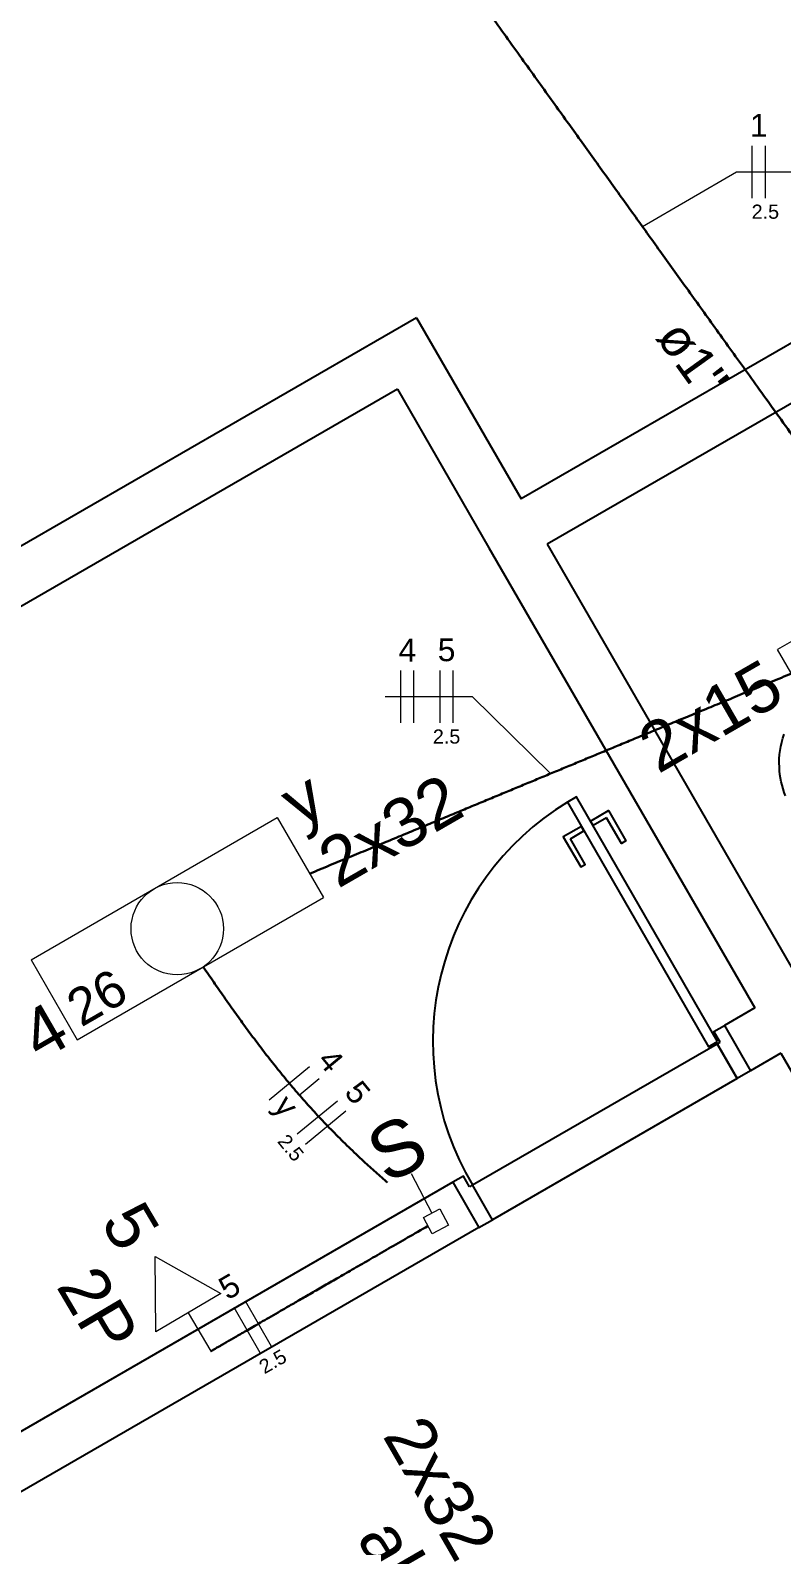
# Model space of a CAD drawing. Extents: x 210 to 779, y 61 to 241.
# Drawn here: x 355.405 to 357.561, y 191.832 to 196.18 of the extents above; entities that cross this region are included whole.
import ezdxf

# ---------------------------------------------------------------- set-up
doc = ezdxf.new("R2010")
doc.units = 0
doc.header["$LTSCALE"] = 2
for name, color, linetype in [('A-PARED', 5, 'CONTINUOUS'), ('A-PORTA', 3, 'CONTINUOUS'), ('A-SOLEIRA', 1, 'CONTINUOUS'), ('ARQ-ALV-CORTE', 5, 'CONTINUOUS')]:
    doc.layers.add(name, color=color, linetype=linetype)
for name, color, linetype, lineweight in [('EL-Condutos', 4, 'CONTINUOUS', 30), ('EL-Fios', 9, 'CONTINUOUS', 20), ('EL-Textos condutos', 7, 'CONTINUOUS', 20), ('EL-Textos fios', 7, 'CONTINUOUS', 20), ('EL-Textos pontos', 5, 'CONTINUOUS', 20), ('P-SIMBOL', 5, 'CONTINUOUS', 20)]:
    doc.layers.add(name, color=color, linetype=linetype, lineweight=lineweight)
doc.styles.add('Arial', font='arial.ttf')

msp = doc.modelspace()

# ---------------------------------------------------------------- linework, layer by layer
at = {"layer": 'A-PARED', "color": 251}
for p, q in [((356.513349952141, 195.3551252236547), (354.088478821545, 193.955125223654)), ((356.513349952141, 195.3551252236547), (356.8133499521412, 194.8355099813841)), ((356.4584461415734, 195.150221413087), (354.163478821545, 193.8252214130864)), ((356.4584461415734, 195.150221413087), (356.7209461415734, 194.6955580761002)), ((356.7209461415734, 194.6955580761002), (357.4834461415739, 193.3748693353291)), ((357.5584461415739, 193.2449655247615), (358.3584461415747, 191.8593248787065)), ((356.6174207377895, 192.874869335329), (355.1884788215455, 192.0498693353285)), ((356.6174207377896, 192.8748693353289), (356.6924207377896, 192.7449655247613)), ((356.6924207377896, 192.7449655247614), (355.2634788215455, 191.9199655247609))]:
    msp.add_line(p, q, dxfattribs=at)
at = {"layer": 'A-PORTA', "color": 251}
msp.add_lwpolyline([(356.665231626922, 192.8620584461964), (356.6477316269221, 192.8923693353288), (356.6174207377896, 192.8748693353289), (356.6924207377897, 192.7449655247612), (356.7313918809599, 192.7674655247612), (356.6738918809599, 192.8670584461964)], close=True, dxfattribs=at)
msp.add_arc((357.3640754575226, 193.2788429667006, 0.01999853387215667), 0.8036913964225638, 121.3267521911492, 210.8215878056311, dxfattribs=at)
at = {"layer": 'A-SOLEIRA', "color": 251}
msp.add_lwpolyline([(357.3753724580253, 193.2720584461966), (357.4328724580253, 193.1724655247615), (356.7313918809599, 192.7674655247612), (356.6738918809599, 192.8670584461964)], close=True, dxfattribs=at)
at = {"layer": 'ARQ-ALV-CORTE', "color": 251}
for p, q in [((358.2422918683852, 195.6605099813845), (356.8133499521412, 194.8355099813841)), ((358.3172918683845, 195.5306061708163), (356.8883499521412, 194.7056061708164)), ((356.8883499521412, 194.7056061708164), (357.6133499521416, 193.4498693353291)), ((357.4834461415739, 193.3748693353291), (357.3968436011955, 193.3248693353291)), ((357.3968436011954, 193.3248693353291), (357.4718436011955, 193.1949655247615)), ((357.4328724580253, 193.1724655247615), (357.3753724580251, 193.2720584461967)), ((357.5584461415739, 193.2449655247615), (357.4718436011955, 193.1949655247615))]:
    msp.add_line(p, q, dxfattribs=at)
msp.add_lwpolyline([(357.5720965498598, 193.9837720324541, -0.0851655839274491), (357.5541801976563, 194.0658040647568, -0.0982978911514562), (357.5677756964794, 194.1602559700406, -0.1820041131381664)], format="xyb", dxfattribs=at)
for points in [[(357.377202585044, 193.2788885732158), (356.972202585044, 193.9803691502813), (356.9462218229304, 193.9653691502811), (357.3512218229307, 193.2638885732159)], [(357.058673728214, 193.9205967369215), (357.0197025850437, 193.8980967369215), (357.0122025850437, 193.9110871179783), (357.0641641092708, 193.9410871179783), (357.1141641092709, 193.8544845775999), (357.101173728214, 193.8469845775999)], [(356.9547506797597, 193.8605967369214), (356.9937218229301, 193.8830967369215), (356.9862218229301, 193.8960871179782), (356.9342602987031, 193.8660871179782), (356.984260298703, 193.7794845775998), (356.9972506797599, 193.7869845775998)], [(357.384032712063, 193.2770584461967), (357.3665327120631, 193.3073693353291), (357.3968436011954, 193.3248693353291), (357.4718436011955, 193.1949655247615), (357.4328724580253, 193.1724655247615), (357.3753724580251, 193.2720584461967)]]:
    msp.add_lwpolyline(points, close=True, dxfattribs=at)
at = {"layer": 'EL-Condutos', "linetype": 'Continuous'}
for points in [[(354.4569769784752, 195.8132592552146), (354.535989017878, 195.8588759393259), (354.6103674647931, 195.9018174814614), (354.6804433001397, 195.9422749732185), (354.7465475048376, 195.9804395061943), (354.8090110598064, 196.0165021719862), (354.8681649459655, 196.0506540621915), (354.9243401442345, 196.0830862684073), (354.977867635533, 196.113989882231), (355.0290784007806, 196.1435559952598), (355.0783034208969, 196.1719756990911), (355.1258736768012, 196.199440085322), (355.1721201494134, 196.2261402455498), (355.2173738196529, 196.2522672713719), (355.2619656684393, 196.2780122543855), (355.3062266766922, 196.3035662861877), (355.350487825331, 196.329120458376), (355.3950800952754, 196.3548658625476), (355.440334467445, 196.3809935902998), (355.4865819227592, 196.4076947332297), (355.5341534421378, 196.4351603829348), (355.5833800065003, 196.4635816310121), (355.6345925967661, 196.4931495690592), (355.6881221938548, 196.5240552886731), (355.744299778686, 196.5564898814512), (355.8034563321795, 196.5906444389907), (355.8659228352545, 196.626710052889), (355.9320302688308, 196.6648778147432), (356.0021096138279, 196.7053388161506), (356.0764918511653, 196.7482841487085), (356.1555079617625, 196.7939049040142)], [(356.5075630907446, 196.5281197381871), (356.5658207870991, 196.4469383104623), (356.6209574975746, 196.3701059910539), (356.6732180458655, 196.2972816306556), (356.7228472556661, 196.2281240799608), (356.7700899506711, 196.1622921896632), (356.8151909545746, 196.0994448104563), (356.8583950910712, 196.0392407930337), (356.8999471838553, 195.981338988089), (356.9400920566212, 195.9253982463157), (356.9790745330635, 195.8710774184075), (357.0171394368764, 195.8180353550578), (357.0545315917544, 195.7659309069603), (357.091495821392, 195.7144229248085), (357.1282769494836, 195.663170259296), (357.1651197997235, 195.6118317611163), (357.2022691958063, 195.5600662809631), (357.2399699614261, 195.50753266953), (357.2784669202777, 195.4538897775103), (357.3180048960552, 195.3987964555979), (357.3588287124531, 195.3419115544862), (357.401183193166, 195.2828939248687), (357.4453131618881, 195.2214024174392), (357.4914634423139, 195.157095882891), (357.5398788581379, 195.0896331719179), (357.5908042330542, 195.0186731352133), (357.6444843907576, 194.9438746234709), (357.7011641549424, 194.8648964873842), (357.7610883493028, 194.7813975776469), (357.8245017975333, 194.6930367449524), (357.8916493233286, 194.5994728399943)], [(357.5895105317799, 194.3348448840362), (357.5308100503381, 194.3104491995288), (357.4747132069914, 194.2871355897768), (357.4210340212264, 194.2648267637261), (357.3695865125304, 194.2434454303229), (357.3201847003901, 194.2229142985132), (357.2726426042926, 194.203156077243), (357.226774243725, 194.1840934754584), (357.1823936381741, 194.1656492021054), (357.1393148071269, 194.14774596613), (357.0973517700703, 194.1303064764784), (357.0563185464914, 194.1132534420966), (357.0160291558772, 194.0965095719305), (356.9762976177146, 194.0799975749264), (356.9369379514907, 194.0636401600301), (356.8977641766921, 194.0473600361877), (356.8585903128063, 194.0310799123454), (356.8192303793199, 194.0147224974491), (356.77949839572, 193.9982105004449), (356.7392083814935, 193.9814666302789), (356.6981743561275, 193.964413595897), (356.656210339109, 193.9469741062454), (356.6131303499247, 193.9290708702701), (356.5687484080619, 193.9106265969171), (356.5228785330074, 193.8915639951325), (356.4753347442482, 193.8718057738623), (356.4259310612714, 193.8512746420525), (356.3744815035637, 193.8298933086493), (356.3208000906124, 193.8075844825987), (356.2647008419042, 193.7842708728466), (356.2059977769262, 193.7598751883393)], [(355.9016808859539, 193.4928258893636), (355.9165823613147, 193.4710624702447), (355.9314488846941, 193.4494431924296), (355.9463043622428, 193.4279609872155), (355.9611727001118, 193.4066087858997), (355.9760778044518, 193.3853795197794), (355.9910435814137, 193.3642661201521), (356.0060939371484, 193.343261518315), (356.0212527778066, 193.3223586455654), (356.0365440095393, 193.3015504332005), (356.0519915384972, 193.2808298125178), (356.0676192708312, 193.2601897148144), (356.0834511126922, 193.2396230713877), (356.0995109702309, 193.219122813535), (356.1158227495981, 193.1986818725536), (356.1324103569449, 193.1782931797407), (356.1492976984219, 193.1579496663938), (356.1665086801802, 193.13764426381), (356.1840672083703, 193.1173699032866), (356.2019971891433, 193.097119516121), (356.2203225286498, 193.0768860336105), (356.239067133041, 193.0566623870523), (356.2582549084673, 193.0364415077439), (356.2779097610797, 193.0162163269823), (356.2980555970294, 192.995979776065), (356.3187163224667, 192.9757247862893), (356.3399158435427, 192.9554442889524), (356.3616780664082, 192.9351312153517), (356.3840268972142, 192.9147784967844), (356.4069862421112, 192.8943790645478), (356.4305800072503, 192.8739258499393)], [(356.5464934623252, 192.7496960878537), (356.4879454980269, 192.7159125681074), (356.4331823886938, 192.684312863797), (356.3820778052579, 192.6548240709388), (356.3345054186512, 192.6273732855488), (356.2903388998054, 192.6018876036437), (356.2494519196524, 192.5782941212395), (356.2117181491241, 192.5565199343525), (356.1770112591524, 192.5364921389991), (356.1452049206691, 192.5181378311956), (356.1161728046062, 192.5013841069582), (356.0897885818954, 192.4861580623033), (356.0659259234686, 192.4723867932471), (356.0444585002577, 192.4599973958059), (356.0252599831948, 192.448916965996), (356.0082040432113, 192.4390725998337), (355.9931643512396, 192.4303913933352), (355.9800145782111, 192.422800442517), (355.968628395058, 192.4162268433952), (355.9588794727119, 192.4105976919862), (355.950641482105, 192.4058400843062), (355.9437880941688, 192.4018811163716), (355.9381929798354, 192.3986478841985), (355.9337298100367, 192.3960674838034), (355.9302722557044, 192.3940670112026), (355.9276939877706, 192.3925735624121), (355.9258686771669, 192.3915142334485), (355.9246699948254, 192.390816120328), (355.9239716116779, 192.3904063190668), (355.9236471986561, 192.3902119256813), (355.9235704266922, 192.3901600361877)]]:
    msp.add_spline(points, degree=3, dxfattribs=at)
at = {"layer": 'EL-Fios'}
for p, q in [((357.4765204266922, 195.6989600361877), (357.4765204266922, 195.8489600361877)), ((357.5140204266921, 195.6989600361877), (357.5140204266921, 195.8489600361877)), ((356.4683204266922, 194.1931100361877), (356.4683204266922, 194.3431100361877)), ((356.5058204266921, 194.1931100361877), (356.5058204266921, 194.3431100361877)), ((356.5808204266922, 194.1931100361877), (356.5808204266922, 194.3431100361877)), ((356.6183204266921, 194.1931100361877), (356.6183204266921, 194.3431100361877)), ((356.0902704266922, 193.1115100361877), (356.2059204266922, 193.2070600361877)), ((356.1766704266921, 193.1246600361877), (356.2345204266921, 193.1724600361877)), ((356.1713204266922, 193.0134100361877), (356.2869704266922, 193.1089100361877)), ((356.1952204266921, 192.9845100361877), (356.3108704266922, 193.0800100361877)), ((356.0974204266921, 192.4039600361877), (356.0224204266922, 192.5338600361877)), ((356.0649704266922, 192.3852100361877), (355.9899704266921, 192.5151100361877))]:
    msp.add_line(p, q, dxfattribs=at)
at = {"layer": 'EL-Textos fios'}
for p, q in [((357.1615704266922, 195.6167600361877), (357.4312704266921, 195.7739600361877)), ((357.4312704266921, 195.7739600361877), (357.8340204266922, 195.7739600361877)), ((356.6738704266921, 194.2681100361877), (356.4230704266921, 194.2681100361877)), ((356.8977704266921, 194.0473600361877), (356.6738704266921, 194.2681100361877))]:
    msp.add_line(p, q, dxfattribs=at)
at = {"layer": 'P-SIMBOL'}
for p, q in [((358.2555704266922, 194.8111100361877), (357.5489204266922, 194.4031100361877)), ((357.6814204266922, 194.1736100361877), (357.5489204266922, 194.4031100361877)), ((355.4074204266922, 193.5131100361877), (356.1140704266921, 193.9211100361877)), ((356.1140704266921, 193.9211100361877), (356.2465704266922, 193.6916100361877)), ((355.5399204266922, 193.2836100361877), (356.2465704266922, 193.6916100361877)), ((355.4074204266922, 193.5131100361877), (355.5399204266922, 193.2836100361877)), ((356.4978204266921, 192.9003600361877), (356.5569704266921, 192.7863600361877)), ((356.5334704266921, 192.7741100361877), (356.5805204266921, 192.7985600361877)), ((356.5805204266921, 192.7985600361877), (356.6049704266921, 192.7514600361878)), ((356.5578704266921, 192.7270600361877), (356.5334704266921, 192.7741100361877)), ((356.6049704266921, 192.7514600361878), (356.5578704266921, 192.7270600361877)), ((355.7652704266922, 192.4454600361877), (355.7633204266922, 192.6619100361877)), ((355.7633204266922, 192.6619100361877), (355.9517704266922, 192.5554100361877)), ((355.9517704266922, 192.5554100361877), (355.7652704266922, 192.4454600361877)), ((355.8585204266922, 192.5004100361877), (355.9235704266922, 192.3901600361877))]:
    msp.add_line(p, q, dxfattribs=at)
msp.add_circle((355.8269704266921, 193.6023600361877), 0.1325, dxfattribs=at)

# ---------------------------------------------------------------- texts
at = {"layer": 'EL-Textos condutos', "insert": (357.2609629396046, 195.2058354630425), "char_height": 0.1059, "width": 0.38124, "attachment_point": 8, "rotation": 305.66641228774404, "line_spacing_factor": 0.7979999999999999, "style": 'Arial'}
msp.add_mtext('ø1"', dxfattribs=at)
at = {"layer": 'EL-Textos fios', "attachment_point": 8, "line_spacing_factor": 0.7979999999999999, "style": 'Arial'}
for s, insert, char_height, width in [('1', (357.4950704266922, 195.8750106861877), 0.065305, 0.078366), ('2.5', (357.5140704266922, 195.6388563861877), 0.040595, 0.146142), ('4', (356.4870704266922, 194.3690106861877), 0.065305, 0.078366), ('5', (356.5995704266921, 194.3690106861877), 0.065305, 0.078366), ('2.5', (356.5995704266921, 194.1328563861877), 0.040595, 0.146142)]:
    msp.add_mtext(s, dxfattribs=dict(at, insert=insert, char_height=char_height, width=width))
for s, insert, char_height, width, rotation in [('4', (356.2426860321931, 193.2036841816715), 0.065305, 0.078366, 309.55763755328115), ('5', (356.3191860321931, 193.1111841816715), 0.065305, 0.078366, 309.55763755328115), ('y', (356.0995704266921, 193.0609600361877), 0.065305, 0.078366, 309.55763755328115), ('2.5', (356.1368990463279, 192.9604912617587), 0.040595, 0.146142, 309.55763755328115), ('5', (355.9932973819383, 192.5471247628708), 0.065305, 0.078366, 29.994340575098587), ('2.5', (356.1113736691425, 192.3425624338556), 0.040595, 0.146142, 29.994340575098587)]:
    msp.add_mtext(s, dxfattribs=dict(at, insert=insert, char_height=char_height, width=width, rotation=rotation))
at = {"layer": 'EL-Textos pontos', "char_height": 0.1412, "line_spacing_factor": 0.7979999999999999, "style": 'Arial'}
for s, insert, width, attachment_point, rotation in [('2x15', (357.5777724266921, 194.2573133559025), 0.6777599999999999, 9, 30.0000701530499), ('y', (356.1990704266922, 193.8529600361877), 0.16944, 7, 30.0000701530499), ('2x32', (356.2887724266922, 193.7143133559025), 0.6777599999999999, 7, 30.0000701530499), ('4', (355.4327724266922, 193.2203133559024), 0.16944, 7, 30.0000701530499), ('5', (355.6314158467596, 192.7124012821675), 0.16944, 8, 300.5212512874692), ('2P', (355.5392089893523, 192.4726261090258), 0.33888, 8, 300.5212512874692), ('2x32', (356.6264237464069, 191.7762580361877), 0.6777599999999999, 9, 299.9998596939002), ('ab', (356.4484237464069, 191.6632580361877), 0.33888, 9, 299.9998596939002)]:
    msp.add_mtext(s, dxfattribs=dict(at, insert=insert, width=width, attachment_point=attachment_point, rotation=rotation))
at = {"layer": 'P-SIMBOL', "attachment_point": 7, "line_spacing_factor": 0.7979999999999999, "style": 'Arial'}
for s, insert, char_height, width, rotation in [('26', (355.5520969266921, 193.3172250259738), 0.1059, 0.25416, 30.0000701530499), ('S', (356.4289270314758, 192.8659896535048), 0.15885, 0.19062, 27.421760074961202)]:
    msp.add_mtext(s, dxfattribs=dict(at, insert=insert, char_height=char_height, width=width, rotation=rotation))

doc.saveas('drawing.dxf')
